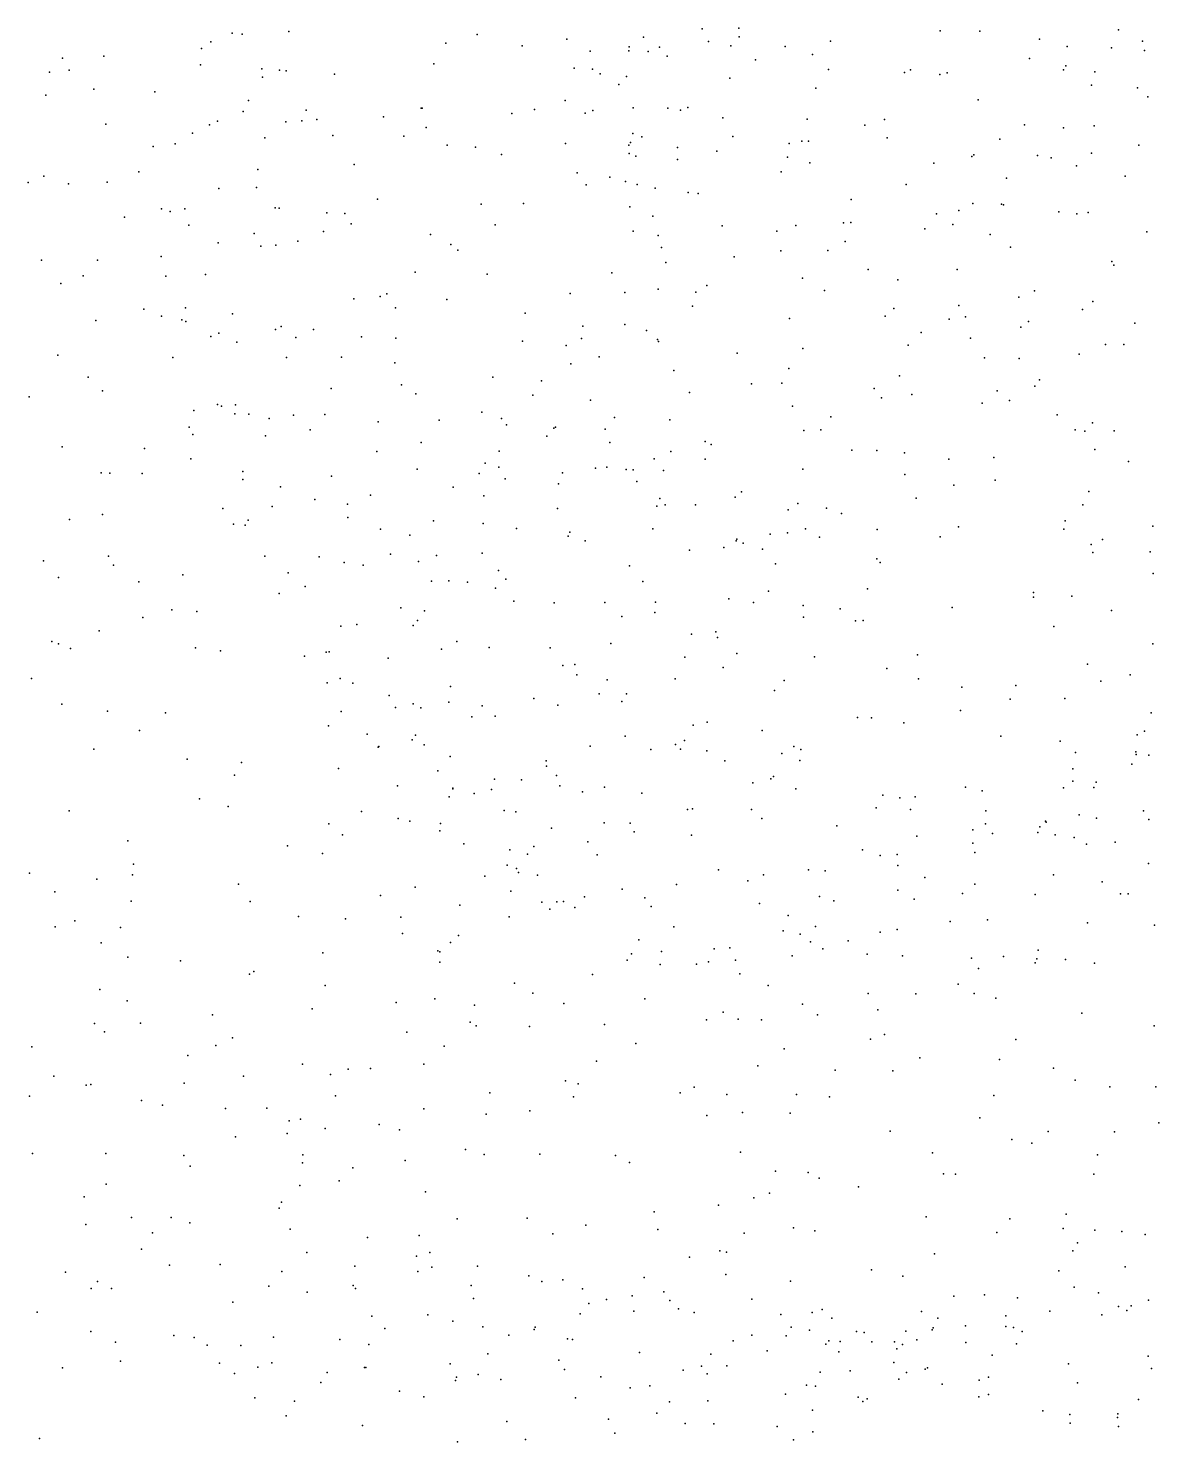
# Model space of a CAD drawing. Header units: metres. Extents: x -25 to 25, y -27.7 to 27.8.
# Drawn here: x -15.761 to -13.646, y -13.229 to -10.584 of the extents above; entities that cross this region are included whole.
import ezdxf

# ---------------------------------------------------------------- set-up
doc = ezdxf.new("R2010")
doc.units = ezdxf.units.M

msp = doc.modelspace()

# ---------------------------------------------------------------- linework, layer by layer
for p in [(-15.38, -10.5926, -7.8106), (-15.3614, -10.5944, 4.3139), (-15.2735, -10.5897, 5.6129), (-14.9216, -10.5952, -7.7897), (-14.7536, -10.6039, 2.8586), (-14.6099, -10.6, -0.1565), (-14.5002, -10.5846, -5.0904), (-14.4316, -10.5836, -7.2323), (-14.4306, -10.5996, -2.7646), (-14.0544, -10.5882, 1.4994), (-13.9805, -10.5892, -0.3448), (-13.8688, -10.6042, 1.6386), (-13.7211, -10.5865, 15.743), (-15.4372, -10.6212, 4.6134), (-15.42, -10.6089, -5.7021), (-14.98, -10.6115, 16.5779), (-14.837, -10.6163, 7.7511), (-14.71, -10.6267, -3.4924), (-14.6376, -10.6261, 7.5333), (-14.6371, -10.6185, -4.7873), (-14.6015, -10.6268, 2.7225), (-14.5802, -10.6188, -7.493), (-14.4882, -10.6083, 1.1944), (-14.4463, -10.6164, 7.2154), (-14.3446, -10.6176, -0.3243), (-14.2934, -10.6328, -7.1575), (-14.2597, -10.6075, 2.527), (-13.8167, -10.6177, -0.2631), (-13.734, -10.6201, -6.9077), (-13.676, -10.6075, 14.607), (-13.6722, -10.625, 15.5602), (-15.6975, -10.6398, -7.6881), (-15.62, -10.6359, -6.5261), (-15.4394, -10.6522, 4.4597), (-15.0024, -10.6502, 7.9189), (-14.7399, -10.6585, -3.8206), (-14.5659, -10.6357, -3.2162), (-14.4003, -10.6429, 2.5957), (-13.8876, -10.6404, -6.9976), (-13.8196, -10.6539, -1.8776), (-15.7218, -10.6657, 7.902), (-15.6852, -10.6619, -6.7286), (-15.3242, -10.6596, -5.5801), (-15.3228, -10.6754, 5.4904), (-15.2913, -10.662, 16.5155), (-15.279, -10.6635, 3.9663), (-15.1882, -10.6694, -7.8932), (-14.7056, -10.6599, -4.1793), (-14.6913, -10.6691, -4.3527), (-14.6417, -10.674, -7.629), (-14.4485, -10.6768, -7.3555), (-14.2639, -10.6609, -2.3878), (-14.1217, -10.6662, -0.2537), (-14.1105, -10.6614, -7.0787), (-14.0556, -10.6699, 2.3838), (-14.0418, -10.6672, 16.1025), (-13.8238, -10.6615, 2.1922), (-13.7651, -10.6649, 14.7397), (-15.7285, -10.7085, 16.2667), (-15.6389, -10.6977, -6.2942), (-15.5247, -10.7027, 16.4073), (-14.656, -10.6891, 0.1895), (-14.2877, -10.6957, 16.2602), (-13.7717, -10.6901, 14.9665), (-13.6851, -10.6951, -0.1556), (-13.6661, -10.712, 1.7306), (-15.3492, -10.719, 4.1653), (-15.2416, -10.7371, 3.7513), (-15.0258, -10.7329, 6.4679), (-15.0244, -10.7331, 16.4339), (-14.8141, -10.7356, 6.7093), (-14.7567, -10.7186, 0.5421), (-14.7051, -10.7375, 0.8064), (-14.6294, -10.7323, 16.3686), (-14.5647, -10.7331, 6.9779), (-14.5405, -10.737, 7.396), (-14.5267, -10.7319, -5.3409), (-13.9835, -10.7174, -0.1919), (-15.6161, -10.7632, -7.8302), (-15.4223, -10.7644, 5.151), (-15.4071, -10.7574, -7.9015), (-15.3592, -10.7393, 8.0205), (-15.2791, -10.7589, 5.9663), (-15.2493, -10.7569, 16.3933), (-15.2212, -10.7542, -5.5069), (-15.0969, -10.7494, 3.3143), (-14.8561, -10.7434, 16.4063), (-14.719, -10.7425, 2.7916), (-14.4617, -10.7509, -3.0539), (-14.3036, -10.7538, -2.598), (-14.1589, -10.7544, -2.3079), (-13.8968, -10.764, 1.5536), (-15.4542, -10.7798, -5.7208), (-15.3189, -10.7886, 5.7284), (-15.1916, -10.784, 6.1977), (-15.0588, -10.7858, 7.985), (-15.0165, -10.7695, 3.1537), (-14.6297, -10.7803, -3.5644), (-14.613, -10.7865, -4.8766), (-14.4426, -10.7862, -7.4697), (-14.1958, -10.7652, -0.1172), (-14.1539, -10.7888, 1.3209), (-13.943, -10.7911, -2.0861), (-13.8236, -10.7699, 15.6806), (-13.7667, -10.7661, 15.2313), (-15.5279, -10.8049, 16.2074), (-15.4866, -10.7999, 4.4791), (-14.9774, -10.8022, -5.4075), (-14.9241, -10.8061, 6.6028), (-14.7562, -10.799, -7.8103), (-14.6377, -10.8021, -4.169), (-14.6343, -10.7973, 0.3399), (-14.5462, -10.8068, 2.6518), (-14.4729, -10.8137, 16.1335), (-14.3373, -10.7994, 1.1677), (-14.3134, -10.7948, 16.0999), (-14.3013, -10.7951, 2.4882), (-13.7716, -10.8174, 1.6307), (-13.6831, -10.8021, 14.5454), (-15.1515, -10.8388, 3.4298), (-14.8759, -10.8197, 16.2659), (-14.6366, -10.8182, -3.9714), (-14.6246, -10.823, -3.7292), (-14.5462, -10.8289, -3.2541), (-14.3403, -10.8247, 0.0182), (-14.2986, -10.8353, -7.3332), (-14.0668, -10.8361, 2.3461), (-13.9954, -10.8238, 1.4325), (-13.9917, -10.8202, 15.8239), (-13.8727, -10.8219, 14.9817), (-13.8467, -10.826, 2.1983), (-13.7993, -10.841, -2.0062), (-15.7326, -10.8605, 7.9123), (-15.5548, -10.8524, 16.0121), (-15.332, -10.848, 16.1644), (-14.734, -10.8539, 16.1089), (-14.6731, -10.862, -5.3747), (-14.6434, -10.8706, -4.3751), (-14.3521, -10.8525, -2.8048), (-13.9303, -10.8639, -7.1525), (-13.7083, -10.8601, -7.0281), (-15.7615, -10.8723, -6.7074), (-15.6862, -10.8746, -6.5097), (-15.6139, -10.8717, -6.0639), (-15.4046, -10.8835, 5.3668), (-15.3341, -10.8815, 16.0037), (-14.717, -10.8763, 7.5524), (-14.6221, -10.8762, 0.5036), (-14.5882, -10.883, -3.4439), (-14.5266, -10.8911, 7.0585), (-14.5079, -10.8928, -5.1694), (-14.1183, -10.8762, -0.0049), (-15.5119, -10.9214, 15.857), (-15.4682, -10.9213, -7.9305), (-15.2992, -10.9199, 3.9033), (-15.2919, -10.9204, -5.5638), (-15.1077, -10.9037, 6.373), (-14.9139, -10.9125, 15.9572), (-14.8348, -10.9112, 2.913), (-14.6357, -10.9175, -4.696), (-14.2212, -10.9042, 1.1656), (-13.9934, -10.9117, -2.239), (-13.9402, -10.9129, 15.5542), (-13.936, -10.9142, 14.8092), (-15.5815, -10.9372, 8.0143), (-15.4958, -10.9266, 4.9595), (-15.2027, -10.9288, 15.9092), (-15.169, -10.9302, 8.1027), (-15.1572, -10.9495, -7.9778), (-14.5928, -10.9349, -3.8612), (-14.2359, -10.9475, -2.6211), (-14.2217, -10.9472, 0.1297), (-14.0614, -10.9307, 1.2755), (-14.0196, -10.9248, 15.6923), (-13.8326, -10.9271, 1.5285), (-13.7986, -10.931, 14.5419), (-13.7776, -10.9286, 0.0402), (-15.4612, -10.9522, 5.1642), (-15.3388, -10.9675, 4.0447), (-15.2091, -10.9641, 3.5919), (-15.0087, -10.9698, 6.5156), (-14.8873, -10.9517, 7.81), (-14.6293, -10.9634, -4.5145), (-14.5827, -10.9717, -4.0323), (-14.4628, -10.953, 7.3061), (-14.3604, -10.9632, 0.2499), (-14.3251, -10.9529, 2.4778), (-14.0837, -10.959, -2.3757), (-14.0311, -10.9509, -7.2717), (-13.9611, -10.9695, 2.2708), (-13.6677, -10.9647, -1.9765), (-15.4061, -10.9853, 4.1837), (-15.3262, -10.9912, 15.8377), (-15.2983, -10.9892, 5.9279), (-15.2569, -10.982, 6.0774), (-14.9708, -10.9884, 7.9717), (-14.9574, -10.9991, -5.4123), (-14.5763, -10.9939, 7.4344), (-14.3531, -11.0003, -7.5585), (-14.2647, -10.9994, 0.9709), (-14.2325, -10.9829, 15.747), (-13.923, -10.9931, 0.1251), (-15.7368, -11.0176, -6.6304), (-15.6319, -11.0177, 15.7169), (-15.5125, -11.0107, 4.5546), (-14.568, -11.0218, -3.0614), (-14.4404, -11.0116, 0.5755), (-13.7333, -11.0202, 2.1447), (-13.7294, -11.0269, -7.1734), (-15.6587, -11.0466, -6.3825), (-15.5041, -11.0474, -5.847), (-15.4295, -11.0444, 5.3002), (-15.0374, -11.0403, 8.1172), (-14.9026, -11.0438, -7.927), (-14.6692, -11.0414, -3.4476), (-14.3124, -11.0515, 0.749), (-14.1895, -11.0353, 0.269), (-14.1339, -11.0543, -7.4489), (-14.0227, -11.0353, 15.2095), (-15.7007, -11.0612, 7.9879), (-15.0902, -11.0805, 6.3828), (-14.7473, -11.0802, 7.6366), (-14.6452, -11.0782, 15.7385), (-14.5825, -11.0716, -4.8067), (-14.512, -11.0774, -5.0422), (-14.4916, -11.0649, -5.2436), (-14.2713, -11.0744, 15.6196), (-13.8784, -11.0749, -2.1994), (-15.4673, -11.1065, 5.156), (-15.1521, -11.0902, 3.4789), (-15.1026, -11.0856, -5.4697), (-15.0739, -11.1067, 15.7613), (-14.9779, -11.0911, 3.1209), (-14.5182, -11.1036, -2.9037), (-14.1417, -11.1079, 0.5779), (-14.0195, -11.1021, 14.6711), (-13.9073, -11.0869, -7.4032), (-13.7687, -11.0947, -7.3212), (-15.6353, -11.1306, -7.8894), (-15.5455, -11.1094, -5.9826), (-15.5119, -11.1223, 4.7258), (-15.4741, -11.1294, 4.3782), (-15.4666, -11.1321, -7.9404), (-15.3795, -11.118, 15.7185), (-14.8316, -11.1165, 6.7175), (-14.337, -11.1264, -7.6586), (-14.1577, -11.1222, 15.3882), (-14.038, -11.1279, 0.4559), (-14.0074, -11.1238, 1.0613), (-13.8896, -11.1325, -7.6053), (-13.7886, -11.1098, 14.4147), (-15.4198, -11.1605, -5.7389), (-15.4045, -11.1541, 8.2252), (-15.2987, -11.1474, 5.8079), (-15.2881, -11.1417, -7.9827), (-15.2279, -11.1473, 15.7302), (-15.1379, -11.1611, 6.24), (-14.7237, -11.1411, -3.2875), (-14.6446, -11.1382, 6.9073), (-14.6041, -11.1494, -7.8274), (-14.0902, -11.1526, -2.4495), (-13.9035, -11.1427, 1.2678), (-13.6906, -11.1357, -7.567), (-15.3711, -11.1713, 5.44), (-15.2607, -11.1623, 3.8387), (-15.0736, -11.1638, 8.2739), (-14.8364, -11.1694, -5.3974), (-14.7548, -11.1774, -3.5766), (-14.7263, -11.1641, 2.821), (-14.5838, -11.1659, -4.6035), (-14.5819, -11.1696, -4.0985), (-14.312, -11.1826, 2.4484), (-14.1149, -11.1763, 15.0901), (-13.9981, -11.1637, 2.2879), (-13.7454, -11.1751, 0.3413), (-13.7111, -11.1752, -7.7474), (-15.706, -11.1955, -6.5461), (-15.4912, -11.1994, 4.5371), (-15.2782, -11.1997, 8.3269), (-15.1752, -11.1993, 3.6125), (-15.0755, -11.2094, 3.3493), (-14.7462, -11.2116, 7.7459), (-14.6931, -11.1987, -3.8315), (-14.4347, -11.1916, 2.5432), (-13.9718, -11.2002, 0.923), (-13.9069, -11.2015, 0.5412), (-13.7943, -11.1934, 2.2098), (-15.6494, -11.2364, -6.3959), (-14.8921, -11.2364, 15.6971), (-14.5529, -11.224, -4.9469), (-14.3377, -11.22, 15.4956), (-14.1307, -11.2339, 14.8733), (-15.6226, -11.262, 8.1452), (-15.1944, -11.2576, -5.5425), (-15.0627, -11.2507, 8.4274), (-14.8008, -11.2433, 7.899), (-14.524, -11.2654, -5.2011), (-14.4077, -11.2491, 7.4535), (-14.3509, -11.2475, -7.7911), (-14.1781, -11.2578, -2.5312), (-13.9479, -11.2621, -7.9051), (-13.8778, -11.2532, 0.6974), (-13.8689, -11.2414, 1.1413), (-15.7601, -11.2731, -6.6711), (-15.4074, -11.2877, -7.9284), (-15.4, -11.291, 15.6527), (-15.3734, -11.2881, 4.2062), (-15.0358, -11.2677, -5.4551), (-14.8172, -11.2703, -3.2038), (-14.7089, -11.2795, -3.0145), (-14.3312, -11.291, 7.2114), (-14.1646, -11.2753, -7.8756), (-14.1077, -11.2689, 14.5728), (-13.9763, -11.2854, 14.3834), (-13.9248, -11.2799, -2.2954), (-15.4515, -11.2987, 5.0464), (-15.3751, -11.3048, 5.3306), (-15.3486, -11.3059, -5.6792), (-15.3108, -11.3139, 4.0541), (-15.2652, -11.3079, 8.4811), (-15.2065, -11.3066, 5.9598), (-15.1066, -11.3203, 6.1901), (-14.9924, -11.3171, 6.4308), (-14.9128, -11.3017, 8.4714), (-14.8758, -11.314, -3.5911), (-14.6645, -11.3118, -4.0405), (-14.5609, -11.3165, 6.9484), (-14.2594, -11.3107, 7.3508), (-13.8358, -11.3069, 0.9759), (-15.4602, -11.3299, -5.8184), (-15.4534, -11.3435, 4.8904), (-15.3175, -11.3464, 5.4848), (-15.2336, -11.3353, 3.8562), (-14.8661, -11.3256, 3.0567), (-14.7778, -11.3321, 8.0552), (-14.7748, -11.3303, -7.9162), (-14.682, -11.3339, 15.6269), (-14.3101, -11.3361, -7.9208), (-14.2781, -11.3351, 15.2628), (-13.8021, -11.3352, -2.1599), (-13.784, -11.3374, -8.0019), (-13.7694, -11.3222, 1.2722), (-13.7288, -11.3367, 0.5999), (-15.6983, -11.3666, -6.5366), (-15.5438, -11.3701, -7.8776), (-15.0262, -11.3587, 15.661), (-14.7907, -11.3471, 8.2704), (-14.6727, -11.3588, 7.8521), (-14.4944, -11.3569, -7.9013), (-14.4832, -11.3628, 15.5044), (-14.2201, -11.3728, 15.0168), (-13.765, -11.3721, 14.1972), (-15.4573, -11.3895, 8.4296), (-15.1093, -11.3754, 3.6005), (-14.9065, -11.3977, 8.6133), (-14.8799, -11.3751, 6.5383), (-14.5898, -11.3895, -4.8468), (-14.5591, -11.3757, -2.8027), (-14.4943, -11.3897, 7.6763), (-14.173, -11.3737, -7.9944), (-14.1212, -11.3778, 14.3858), (-14.0384, -11.3901, -2.4003), (-13.9545, -11.3868, 2.32), (-13.7023, -11.3945, -2.0471), (-15.625, -11.4153, 8.2718), (-15.6089, -11.4164, 15.5738), (-15.5481, -11.417, -5.9944), (-15.3601, -11.413, 5.217), (-15.1941, -11.4216, 8.6248), (-15.0337, -11.4089, 3.4501), (-14.9173, -11.4169, 3.236), (-14.8806, -11.4051, 15.6367), (-14.7615, -11.4152, 8.4567), (-14.6998, -11.4066, 6.7496), (-14.6785, -11.4051, 2.8247), (-14.6421, -11.4095, -5.2606), (-14.6296, -11.4101, -4.2164), (-14.5726, -11.4112, -4.4006), (-14.3116, -11.4086, 7.1019), (-14.1208, -11.4189, 2.3823), (-15.3599, -11.4282, 4.295), (-15.2893, -11.4419, -5.5443), (-14.9661, -11.4425, -3.3812), (-14.8689, -11.4269, -3.1314), (-14.7693, -11.4361, -4.0114), (-14.6223, -11.4319, -7.9619), (-14.4265, -11.4509, 2.5539), (-14.0293, -11.4384, 7.4802), (-13.9517, -11.429, 14.233), (-13.7763, -11.4506, 2.3032), (-15.3051, -11.4783, 4.1584), (-15.2251, -11.4653, 15.613), (-15.164, -11.4739, -7.9855), (-15.1212, -11.4574, -5.417), (-14.9091, -11.4587, -3.7779), (-14.5848, -11.4777, 8.2216), (-14.5791, -11.4635, 8.0549), (-14.5695, -11.4755, 2.7052), (-14.5128, -11.4752, 6.8951), (-14.4387, -11.4611, -8.016), (-14.3209, -11.4728, 15.1584), (-14.0998, -11.4631, 7.6305), (-13.7875, -11.4753, 7.5735), (-15.6845, -11.503, -6.4583), (-15.6224, -11.4936, -7.7816), (-15.3975, -11.4825, 4.7414), (-15.3497, -11.504, 5.0575), (-15.1634, -11.4988, 5.7512), (-15.0031, -11.5056, -3.6362), (-14.7709, -11.4825, 6.6025), (-14.3391, -11.4848, 7.7399), (-14.2672, -11.4816, -2.567), (-14.2391, -11.4916, -8.1016), (-13.8209, -11.5054, 7.7895), (-15.3774, -11.5116, 4.5425), (-15.3555, -11.5135, -7.911), (-15.1021, -11.5207, 5.9059), (-15.0471, -11.5319, 15.5989), (-14.9098, -11.5102, -8.026), (-14.8479, -11.5199, -5.2692), (-14.7478, -11.5267, 3.0029), (-14.5922, -11.5206, -4.5314), (-14.3731, -11.5304, 7.9321), (-14.3403, -11.5276, 14.6459), (-14.307, -11.52, 2.4694), (-14.1728, -11.5218, 7.8), (-14.0204, -11.5167, 7.7748), (-13.8232, -11.5209, -8.179), (-13.6567, -11.5152, 0.8542), (-14.7508, -11.5342, 8.6436), (-14.7189, -11.5426, -8.059), (-14.4593, -11.5551, -2.6631), (-14.4368, -11.5425, 8.3284), (-14.4352, -11.5397, 8.1655), (-14.4234, -11.5469, 15.2861), (-14.3875, -11.5584, 14.4719), (-14.2805, -11.5361, 14.2631), (-14.0548, -11.5351, -8.1892), (-13.7718, -11.5499, -2.0658), (-13.7508, -11.5404, 14.1255), (-15.733, -11.5801, -7.6479), (-15.6115, -11.5716, -6.0652), (-15.3185, -11.5712, 4.342), (-15.217, -11.573, 5.4912), (-15.1702, -11.5832, 8.7181), (-15.0835, -11.5674, 3.7228), (-15.0313, -11.5817, -3.3659), (-14.9973, -11.5703, -5.2918), (-14.912, -11.5658, -3.9024), (-14.524, -11.5605, 8.4707), (-14.1732, -11.5762, -2.4544), (-14.1669, -11.583, 8.0016), (-13.7689, -11.5643, 7.3705), (-13.6619, -11.5635, -8.1582), (-15.7048, -11.6111, 8.3657), (-15.6022, -11.5885, -5.8767), (-15.4722, -11.6066, 8.647), (-15.2749, -11.6025, 5.1843), (-15.1347, -11.5881, 3.8675), (-14.8814, -11.5981, 15.5395), (-14.6361, -11.5894, 2.8553), (-14.3632, -11.5859, 14.8828), (-13.6562, -11.6036, 8.3442), (-15.5545, -11.6196, -5.6436), (-15.2433, -11.6282, -5.3488), (-15.0065, -11.618, -8.1431), (-14.9743, -11.6178, 3.5971), (-14.9391, -11.6203, 6.1649), (-14.887, -11.6315, 3.4642), (-14.8677, -11.6142, -3.0059), (-14.6115, -11.6187, 15.3951), (-14.376, -11.6372, -8.2064), (-14.191, -11.6325, 8.3314), (-15.2918, -11.6413, -8.035), (-14.8527, -11.6559, -5.1819), (-14.7769, -11.659, 6.3949), (-14.6825, -11.6581, 6.5339), (-14.5872, -11.6577, 6.6554), (-14.4504, -11.6515, 14.6048), (-14.4039, -11.6579, 14.2556), (-14.311, -11.664, 8.4422), (-13.8801, -11.6394, 14.095), (-13.88, -11.6484, 8.379), (-13.8082, -11.6465, 2.4164), (-15.5468, -11.686, 15.4794), (-15.4926, -11.6718, -5.4872), (-15.4459, -11.6751, -7.8913), (-15.0644, -11.6681, 5.7862), (-15.0199, -11.6738, 8.7418), (-14.6507, -11.6846, -4.6835), (-14.5888, -11.6767, -8.2306), (-14.3108, -11.6857, -2.5161), (-14.2419, -11.6699, 14.1039), (-14.0321, -11.6678, 2.4318), (-13.7339, -11.6729, -1.9473), (-15.629, -11.7114, 8.6169), (-15.1765, -11.7023, 5.3083), (-15.1465, -11.6991, 3.9805), (-15.0411, -11.701, 15.4727), (-15.0327, -11.6917, -3.2481), (-14.4747, -11.7128, 14.9117), (-14.2134, -11.6924, 6.9503), (-14.1991, -11.6921, 2.4897), (-13.8422, -11.7029, 7.1802), (-15.7172, -11.7312, -6.1234), (-15.7049, -11.7353, -5.7491), (-15.4485, -11.7431, 8.7374), (-14.9594, -11.731, 5.9487), (-14.8991, -11.7421, 15.4209), (-14.7849, -11.7427, -2.8964), (-14.6713, -11.735, 3.1666), (-14.5203, -11.7177, 15.1278), (-14.4716, -11.7234, -2.634), (-13.6564, -11.7357, 14.082), (-15.6823, -11.7445, -7.656), (-15.4018, -11.7486, -8.0243), (-15.2447, -11.7583, 4.313), (-15.2041, -11.7508, 4.1571), (-15.1986, -11.7502, 5.0527), (-15.088, -11.7621, 5.4983), (-14.9883, -11.7457, -5.17), (-14.5325, -11.7604, 8.627), (-14.435, -11.7537, 2.6974), (-14.2902, -11.7601, 6.8272), (-14.0974, -11.7558, 14.036), (-14.7609, -11.7762, 3.4821), (-14.7388, -11.7744, 15.3129), (-14.7346, -11.7933, -4.9589), (-14.4606, -11.78, -8.3064), (-14.1544, -11.7817, -2.3157), (-13.7787, -11.7735, -8.2808), (-13.6992, -11.7936, 7.1928), (-15.7552, -11.8002, -5.9085), (-15.2019, -11.8082, 4.6557), (-15.1777, -11.8006, 4.8804), (-15.1543, -11.8091, -8.3412), (-14.971, -11.8151, 5.8186), (-14.6782, -11.8031, -4.5263), (-14.5508, -11.8009, 2.9508), (-14.3646, -11.823, 6.6861), (-14.3468, -11.8043, 14.0698), (-14.095, -11.8012, 2.5235), (-14.0139, -11.8163, -8.3166), (-13.9128, -11.8136, 7.0323), (-13.7542, -11.8054, 2.5319), (-15.6986, -11.8487, -5.5448), (-15.086, -11.8321, -3.4722), (-15.0408, -11.848, 3.935), (-14.9743, -11.8446, 15.3143), (-14.815, -11.8381, -8.4511), (-14.693, -11.8288, -4.8136), (-14.6507, -11.8435, 15.0713), (-14.6417, -11.8291, 3.3574), (-13.9235, -11.839, 8.4408), (-13.8215, -11.8381, 14.0027), (-15.6133, -11.8612, 8.7813), (-15.5048, -11.8649, -5.3161), (-15.1758, -11.8623, 4.4836), (-15.0742, -11.8546, 5.1313), (-15.0269, -11.8555, -3.8718), (-14.9315, -11.8723, -3.0597), (-14.9118, -11.8516, 3.7646), (-14.8878, -11.871, 8.7621), (-14.7703, -11.8503, 3.6199), (-14.2097, -11.8733, 2.6395), (-14.183, -11.8738, 13.9779), (-14.0169, -11.8604, -2.1124), (-13.6599, -11.8645, 4.9316), (-15.5532, -11.8974, 15.4242), (-15.1995, -11.8888, 8.8156), (-14.517, -11.8876, 3.1999), (-14.4909, -11.8823, 14.2886), (-14.3879, -11.8974, -2.4937), (-14.1228, -11.8833, 6.8156), (-13.6724, -11.8992, 3.8406), (-15.1272, -11.9047, 15.2985), (-15.1051, -11.9279, 4.1949), (-15.043, -11.9153, -3.2421), (-15.0367, -11.9066, -5.1058), (-15.0206, -11.9242, 4.9429), (-14.7095, -11.9269, 6.1539), (-14.6441, -11.9085, 8.6863), (-14.5501, -11.9237, 3.4879), (-14.5335, -11.9161, 14.4785), (-14.3286, -11.9279, -8.4052), (-13.9414, -11.9081, 2.6101), (-13.83, -11.9176, -8.3136), (-13.6857, -11.9057, 4.088), (-15.6389, -11.9328, -5.3815), (-15.4642, -11.9516, -8.2263), (-15.1068, -11.9291, 4.633), (-14.972, -11.9462, 5.3841), (-14.7923, -11.9544, 6.0192), (-14.596, -11.9333, 14.6501), (-14.5407, -11.9326, 6.3267), (-14.4912, -11.9356, -2.6095), (-14.458, -11.9542, 8.6067), (-14.3508, -11.941, 6.497), (-14.3174, -11.9541, 2.8125), (-14.3156, -11.9334, 8.5212), (-13.8016, -11.9387, 2.6797), (-13.6883, -11.9379, 8.4891), (-13.6876, -11.9429, 4.649), (-13.6642, -11.9437, 4.4291), (-15.3756, -11.9811, 8.8673), (-15.3622, -11.9578, -5.1852), (-15.1808, -11.9691, -8.5065), (-14.9947, -11.9729, -8.6115), (-14.7913, -11.9645, 14.9806), (-14.7726, -11.9817, -4.9316), (-13.8061, -11.9693, 3.7832), (-13.6962, -11.9606, 4.2506), (-15.0703, -12.0012, -3.396), (-14.967, -12.0054, 4.816), (-14.9666, -12.0066, -4.0238), (-14.8946, -12.0082, 5.1505), (-14.8886, -11.9889, 3.8837), (-14.8385, -11.9901, -8.7131), (-14.7666, -12.0011, -4.4866), (-14.6832, -12.004, -8.7603), (-14.4056, -11.9957, 14.1356), (-14.3715, -11.988, 3.1178), (-14.3667, -11.9836, 3.388), (-14.325, -12.0069, -2.3479), (-14.0073, -12.0037, 6.7309), (-13.8236, -12.0052, 3.6281), (-13.8061, -11.9924, 3.9989), (-13.7668, -12.0044, 6.9309), (-13.7625, -11.9945, 4.9768), (-15.4408, -12.0253, 15.3401), (-14.9737, -12.0215, -3.1495), (-14.9267, -12.0158, 15.0764), (-14.724, -12.0124, -2.847), (-14.613, -12.0148, -2.719), (-14.1617, -12.0184, -2.1455), (-14.1301, -12.0235, -8.3722), (-14.1017, -12.0219, 8.455), (-13.9758, -12.0108, -8.3365), (-15.6849, -12.0481, -8.073), (-15.3872, -12.0401, -8.4365), (-15.1377, -12.0493, 8.8495), (-14.8709, -12.0473, 5.6613), (-14.8488, -12.0497, 4.9307), (-14.5275, -12.0455, 6.2063), (-14.5182, -12.0445, -8.7851), (-14.4079, -12.0453, 3.6447), (-14.1745, -12.0422, 3.4892), (-14.11, -12.0457, 3.639), (-13.9693, -12.0479, 3.5115), (-13.7947, -12.0553, 4.5938), (-13.674, -12.048, 2.9826), (-15.1991, -12.0723, 15.2069), (-15.0693, -12.0621, -3.5995), (-15.0476, -12.0673, -3.7727), (-14.991, -12.0852, -5.0247), (-14.9898, -12.0716, 4.4783), (-14.7819, -12.0807, -4.8002), (-14.6833, -12.0704, 14.7144), (-14.635, -12.0708, 3.7941), (-14.6274, -12.0875, 6.0718), (-14.3884, -12.0623, -8.669), (-14.2481, -12.0758, 8.4893), (-13.9938, -12.0833, 6.5874), (-13.9696, -12.0726, 3.9303), (-13.8683, -12.0779, 4.1159), (-13.8576, -12.0672, 4.8339), (-13.8566, -12.0693, 2.8889), (-13.7622, -12.0618, 3.3787), (-13.664, -12.0643, 3.2465), (-15.5752, -12.104, 9.0209), (-15.2764, -12.1137, 8.9065), (-15.1732, -12.0931, -8.683), (-14.9463, -12.1097, 4.2083), (-14.7142, -12.106, -8.9286), (-14.52, -12.0933, 14.4338), (-14.0982, -12.0955, 3), (-13.9936, -12.1088, 3.1721), (-13.9567, -12.0907, 8.4485), (-13.8717, -12.0886, 13.8653), (-13.8392, -12.0932, -1.8554), (-13.8036, -12.0977, 3.1319), (-13.7809, -12.1106, 6.7637), (-13.7273, -12.1066, 5.2307), (-15.2109, -12.128, -5.0917), (-14.8603, -12.1211, 4.6797), (-14.8273, -12.1292, 14.8694), (-14.8152, -12.1146, 5.3432), (-14.6965, -12.1303, 4.978), (-14.2001, -12.121, 13.8848), (-14.167, -12.1319, -8.4987), (-14.1352, -12.1295, 6.3307), (-13.9898, -12.1261, 4.9088), (-15.7592, -12.1648, 9.2442), (-15.5647, -12.1479, 15.3014), (-14.8649, -12.1499, -4.422), (-14.8474, -12.1559, -4.9344), (-14.8438, -12.1637, 4.0886), (-14.4694, -12.1583, -2.5222), (-14.3011, -12.1582, 6.1992), (-14.2699, -12.1604, -2.1744), (-14.1342, -12.15, -2.0431), (-13.665, -12.1467, -8.2292), (-15.6331, -12.1756, 9.1535), (-15.5664, -12.1676, -8.463), (-15.368, -12.1853, -5.15), (-15.0374, -12.1908, -3.4496), (-14.907, -12.1704, -4.2238), (-14.8085, -12.1687, 5.5249), (-14.548, -12.1858, 8.6714), (-14.4147, -12.1791, -2.373), (-14.3851, -12.1679, 3.8767), (-14.0836, -12.1727, 4.0454), (-13.9899, -12.1851, -8.3639), (-13.8425, -12.1676, 6.4921), (-13.7513, -12.181, 8.4876), (-15.712, -12.1998, 15.2784), (-15.5688, -12.2173, -5.2406), (-15.346, -12.2174, 15.1768), (-15.102, -12.2065, 8.8951), (-14.858, -12.1982, 4.3174), (-14.8001, -12.2187, 4.4629), (-14.7722, -12.2184, 8.8168), (-14.7596, -12.2175, 14.7355), (-14.7206, -12.2091, 4.6373), (-14.6496, -12.1948, 3.9688), (-14.6075, -12.2105, 5.1654), (-14.2804, -12.2085, -8.8321), (-14.2535, -12.2163, 4.8704), (-14.1338, -12.1967, 4.7193), (-14.1031, -12.2135, 6.1598), (-14.0127, -12.2028, 4.5377), (-13.877, -12.2048, 6.2393), (-13.7169, -12.2031, -1.762), (-13.7031, -12.2034, 5.4446), (-15.2554, -12.2456, -8.8413), (-14.9539, -12.2246, -3.2347), (-14.7855, -12.2322, -9.0666), (-14.7384, -12.2288, 5.6984), (-14.5956, -12.2271, 5.9419), (-14.393, -12.2213, 14.2018), (-14.3394, -12.2437, 4.7288), (-15.7113, -12.2653, -5.365), (-15.6746, -12.2538, 12.1524), (-15.589, -12.2663, 15.202), (-15.1676, -12.2504, 15.045), (-15.0639, -12.247, -8.9899), (-14.8614, -12.2464, -3.0882), (-14.553, -12.2653, -9.088), (-14.3488, -12.2726, 6.0514), (-14.2882, -12.2646, 13.8825), (-14.1353, -12.2698, 4.2663), (-14.0357, -12.2549, 13.7432), (-13.9662, -12.2518, 5.1856), (-13.7789, -12.2579, 6.0657), (-13.6537, -12.2619, 6.2978), (-15.6251, -12.2952, -8.6853), (-15.0609, -12.2775, -5.0017), (-14.9712, -12.2941, 14.8722), (-14.9564, -12.2813, -4.3442), (-14.619, -12.2897, 4.1697), (-14.3169, -12.2789, 5.0798), (-14.2973, -12.2929, 4.1173), (-14.2269, -12.2911, 4.5246), (-14.1669, -12.2748, -8.735), (-15.5754, -12.3218, 9.2821), (-15.2101, -12.3135, 9.014), (-14.9952, -12.3099, -3.6312), (-14.9912, -12.3121, -4.5223), (-14.6323, -12.3157, 8.7771), (-14.5763, -12.311, 14.4962), (-14.4775, -12.3061, 4.0941), (-14.4484, -12.3044, 4.5614), (-14.3316, -12.3191, -2.1917), (-14.2745, -12.3064, -8.9782), (-14.1914, -12.3165, 8.5111), (-14.1254, -12.3194, 5.1876), (-13.9958, -12.3236, -8.511), (-13.9362, -12.3207, 5.9012), (-13.874, -12.3248, 8.4851), (-13.8715, -12.3089, -1.7961), (-15.4765, -12.3285, -8.8117), (-15.3391, -12.3485, 9.109), (-14.9912, -12.331, -4.8006), (-14.6405, -12.3274, 5.5338), (-14.579, -12.3357, 5.7718), (-14.511, -12.3352, -2.609), (-14.4883, -12.3303, 4.4051), (-14.438, -12.3273, 5.221), (-13.9831, -12.3429, 5.3276), (-13.8771, -12.3327, -8.3523), (-13.8201, -12.3263, 5.6771), (-13.766, -12.3328, 13.6634), (-15.3477, -12.3538, -8.9103), (-15.2056, -12.375, -9.0457), (-14.8512, -12.3704, 14.7405), (-14.7053, -12.3543, -9.1982), (-14.4298, -12.3532, 8.6488), (-14.3767, -12.3749, 5.8847), (-14.0209, -12.3725, 8.4873), (-15.6276, -12.3821, 15.0949), (-15.5762, -12.4038, -5.2478), (-15.0004, -12.3997, -9.1823), (-14.8171, -12.389, -3.1273), (-14.6075, -12.3995, -2.8122), (-14.1897, -12.3897, 5.8864), (-14.1004, -12.3904, -8.8334), (-13.991, -12.3901, 5.7629), (-13.9507, -12.3985, 5.6089), (-15.4169, -12.4298, 14.9948), (-15.23, -12.4184, 14.9414), (-15.0726, -12.4068, -4.6167), (-14.9263, -12.4117, -3.4723), (-14.759, -12.4086, 8.8941), (-14.4606, -12.4249, -2.4778), (-14.3122, -12.4096, -9.1067), (-14.2845, -12.43, 13.7861), (-14.1714, -12.4206, 5.3565), (-13.7898, -12.4268, -1.7286), (-15.6375, -12.4457, 9.5613), (-15.5516, -12.4454, 11.7676), (-14.9345, -12.4433, -3.8021), (-14.9234, -12.4503, -3.624), (-14.8235, -12.4514, -9.2741), (-14.6831, -12.448, -2.9807), (-14.4921, -12.4393, 5.5775), (-14.4325, -12.4378, 14.2376), (-14.3893, -12.439, 5.7332), (-13.6544, -12.4502, 13.4823), (-15.6191, -12.4614, 12.3108), (-15.3793, -12.4727, 9.2852), (-15.0532, -12.4619, -4.2451), (-14.6243, -12.4831, -9.2856), (-14.1854, -12.475, 5.55), (-14.1591, -12.4664, -1.9638), (-13.9128, -12.4758, 8.5555), (-15.755, -12.4896, -8.9253), (-15.4627, -12.5057, 9.447), (-15.4107, -12.4871, 12.0219), (-14.9833, -12.4883, -3.943), (-14.3468, -12.4935, 14.0046), (-14.0929, -12.5103, 8.5834), (-15.2482, -12.5218, -5.0553), (-15.1628, -12.5315, 14.8015), (-15.1208, -12.53, -9.2996), (-15.0213, -12.5221, 9.0935), (-14.698, -12.5163, 14.5478), (-14.396, -12.5251, 8.7483), (-14.2513, -12.5336, 8.6527), (-14.1435, -12.5348, -9.0455), (-13.9439, -12.5136, -8.691), (-13.8426, -12.5293, -8.4645), (-15.7135, -12.5446, 14.8329), (-15.6533, -12.5611, -5.2957), (-15.6444, -12.5601, 9.7007), (-15.4699, -12.5574, 12.1795), (-15.3586, -12.5446, 11.8594), (-15.1955, -12.5416, 9.2125), (-14.7558, -12.553, 9.0101), (-14.7323, -12.559, -3.1691), (-13.8023, -12.5519, 13.3767), (-15.7589, -12.582, 11.1929), (-15.1863, -12.5812, -4.8059), (-14.8974, -12.5758, 14.6525), (-14.7409, -12.583, -9.378), (-14.5411, -12.576, 8.8995), (-14.5153, -12.5653, 14.3027), (-14.4539, -12.5786, -2.5256), (-14.3237, -12.5788, -2.167), (-14.2618, -12.5833, 13.5375), (-13.9543, -12.5805, -8.8299), (-13.7372, -12.5645, -8.3408), (-13.651, -12.5642, 8.6664), (-15.5497, -12.5903, 11.3824), (-15.51, -12.5985, -9.2138), (-15.3925, -12.6053, -9.3237), (-15.315, -12.6043, 11.7138), (-15.0213, -12.6056, -9.3963), (-14.9044, -12.6157, -3.8748), (-14.8226, -12.6094, -3.4399), (-14.4245, -12.6127, 14.1045), (-14.3355, -12.6138, -9.2582), (-15.273, -12.6283, 9.4252), (-15.2517, -12.6249, -9.4336), (-15.2059, -12.6427, -4.3998), (-15.1047, -12.6352, -4.1823), (-14.4915, -12.6183, -2.7922), (-13.9806, -12.6224, 8.6568), (-13.6456, -12.632, -1.5192), (-15.3737, -12.6581, -9.5871), (-15.2771, -12.6519, 12.0794), (-15.0669, -12.645, 14.6754), (-14.1484, -12.6473, -1.9213), (-13.9205, -12.6628, 13.3048), (-13.8524, -12.648, -8.6925), (-13.7282, -12.6487, 13.2154), (-15.7535, -12.6892, -5.3022), (-15.6165, -12.6894, 14.6103), (-15.4705, -12.6928, 9.7345), (-15.2473, -12.692, -4.6779), (-14.9433, -12.682, 9.2046), (-14.9084, -12.6911, -9.4781), (-14.8037, -12.6903, -3.6118), (-14.6621, -12.6931, 9.1103), (-14.4285, -12.6866, 8.9433), (-14.0689, -12.6877, -9.081), (-13.883, -12.67, -1.6354), (-13.7605, -12.6915, 8.7473), (-15.4585, -12.7128, -9.7403), (-15.2483, -12.707, 14.6564), (-15.1542, -12.716, 11.9048), (-15.0563, -12.7023, 9.3151), (-14.6363, -12.7063, 14.3393), (-14.3631, -12.7224, 13.6506), (-15.6157, -12.7467, -5.1839), (-15.1796, -12.7404, 9.4928), (-14.3019, -12.7247, 13.4776), (-14.2811, -12.7355, -2.1538), (-14.0486, -12.7272, -1.7676), (-14.0259, -12.7281, 8.7726), (-13.7668, -12.7278, -1.4898), (-15.6568, -12.7701, -9.8161), (-15.2533, -12.7494, 11.5428), (-15.0178, -12.7608, 14.5583), (-14.4035, -12.7722, -2.5345), (-14.3741, -12.7633, -2.3634), (-14.2077, -12.7518, 8.8864), (-15.2918, -12.7917, 9.7363), (-15.2875, -12.78, -4.9006), (-14.5899, -12.7987, 14.2051), (-14.4698, -12.7859, -9.4007), (-15.654, -12.8218, 9.9412), (-15.5682, -12.8091, 14.5242), (-15.4942, -12.8093, 9.8536), (-15.4593, -12.8189, 11.1769), (-14.9586, -12.8114, -9.6374), (-14.8275, -12.8102, 14.423), (-14.7177, -12.8232, -3.6055), (-14.0806, -12.8078, 13.2693), (-13.9243, -12.8117, 13.1639), (-13.8188, -12.8027, 8.8513), (-15.5291, -12.8376, 12.3017), (-15.271, -12.8309, 14.5439), (-15.1265, -12.8464, 11.5712), (-15.0299, -12.8427, 12.035), (-14.7797, -12.8395, 9.3651), (-14.5831, -12.8313, 9.2754), (-14.4213, -12.8383, 9.2037), (-14.3292, -12.8286, -9.353), (-14.2891, -12.8342, 9.1057), (-13.9487, -12.8373, -1.5444), (-13.8242, -12.8295, -8.9802), (-13.7649, -12.8329, 11.4844), (-13.7147, -12.8349, 11.7201), (-13.6712, -12.8411, -8.8666), (-15.5493, -12.8683, 11.05), (-15.2404, -12.8743, -4.2844), (-15.0346, -12.8811, -4.0171), (-15.0099, -12.8747, 9.7184), (-14.4672, -12.8714, 13.7541), (-14.4545, -12.8741, -3.0244), (-14.0656, -12.8771, 9.0076), (-13.8065, -12.8712, 12.9979), (-13.7975, -12.8563, -1.3588), (-15.4974, -12.898, -10.0442), (-15.4026, -12.897, 9.952), (-15.1502, -12.9003, -9.9212), (-15.0064, -12.9018, -9.7904), (-14.9206, -12.9, 11.8889), (-14.524, -12.8833, 13.9282), (-14.1833, -12.9069, -1.8749), (-13.7084, -12.9011, 12.8586), (-15.6921, -12.9115, 12.424), (-15.6319, -12.9289, 14.4041), (-15.2868, -12.9102, -10.0089), (-15.0323, -12.9099, 9.8839), (-14.8244, -12.918, 14.3037), (-14.8002, -12.929, 9.9472), (-14.7607, -12.9256, 10.2588), (-14.6086, -12.9215, 10.1446), (-14.4559, -12.9158, 13.6042), (-14.3346, -12.928, -2.4575), (-14.1248, -12.9185, -9.2774), (-13.8324, -12.9085, 8.9958), (-15.6436, -12.9416, -10.0958), (-15.6058, -12.9418, 10.8842), (-15.3114, -12.9373, -4.5754), (-15.2393, -12.9485, 12.2334), (-15.1531, -12.9363, 11.39), (-15.1492, -12.9416, 9.9995), (-14.9324, -12.9361, 11.7056), (-14.9284, -12.9603, 10.1572), (-14.724, -12.9425, 9.6116), (-14.6312, -12.9554, -3.4669), (-14.572, -12.9478, 9.5257), (-14.0293, -12.9561, 13.0988), (-13.972, -12.9535, 9.1389), (-13.9097, -12.9595, -9.2068), (-13.8041, -12.9392, 11.1301), (-13.7582, -12.9501, 12.0608), (-15.7448, -12.986, 10.4048), (-15.3789, -12.9674, 11.0056), (-14.7125, -12.97, 10.5075), (-14.6795, -12.9625, -9.5669), (-14.6278, -12.9844, 13.9882), (-14.5605, -12.9644, 9.9312), (-14.5445, -12.9798, 9.7192), (-14.4073, -12.9616, 10.4812), (-14.294, -12.9867, 10.3293), (-14.2754, -12.9809, -2.2994), (-14.0894, -12.9848, 9.2829), (-13.8494, -12.9841, -1.2477), (-13.7207, -12.9758, 11.0019), (-13.7055, -12.983, -1.1882), (-13.697, -12.9746, -9.157), (-13.6649, -12.9638, 12.2352), (-15.1182, -12.9939, -4.0985), (-15.0138, -12.9909, 11.4815), (-14.9669, -13.0027, 14.309), (-14.7282, -12.9893, 11.9608), (-14.5154, -12.987, 10.6223), (-14.3529, -12.9904, 10.0928), (-14.2576, -12.9974, 9.4964), (-14.059, -12.9976, 11.7753), (-14.0074, -13.0118, 11.1447), (-13.9321, -12.9928, 12.9537), (-13.9321, -13.0131, 12.1772), (-13.7519, -12.9913, 12.6809), (-15.6442, -13.0226, -5.0382), (-15.4888, -13.0296, -4.9459), (-15.4511, -13.0338, -10.1847), (-15.3026, -13.0329, 10.8757), (-15.1784, -13.037, 10.2674), (-15.094, -13.0169, 12.2168), (-14.9109, -13.0136, 10.4567), (-14.8621, -13.0294, 11.5765), (-14.8146, -13.0184, 12.1111), (-14.8127, -13.014, -9.7059), (-14.7525, -13.0361, 14.0833), (-14.7427, -13.0371, 11.6745), (-14.4424, -13.0395, 11.9078), (-14.407, -13.029, -3.0181), (-14.3427, -13.0307, -2.7826), (-14.3338, -13.014, 10.6352), (-14.2994, -13.0198, 13.2073), (-14.2633, -13.0396, 9.9087), (-14.2111, -13.0222, 11.8776), (-14.1969, -13.0244, -1.7747), (-14.1187, -13.022, 11.5956), (-14.0985, -13.0379, 9.4926), (-14.0698, -13.0193, 11.3835), (-14.0679, -13.0154, 12.0439), (-13.9177, -13.0147, 10.9848), (-13.9011, -13.0222, 9.2994), (-15.5981, -13.042, 10.4792), (-15.4264, -13.0478, 12.3397), (-15.3638, -13.0483, -4.7587), (-15.124, -13.0469, 11.0248), (-14.9014, -13.0642, 10.699), (-14.6176, -13.0615, 13.8524), (-14.4839, -13.0648, -9.4889), (-14.3788, -13.0584, 10.811), (-14.2686, -13.0458, 12.0288), (-14.2445, -13.0601, -2.0663), (-14.2418, -13.0409, 9.7495), (-14.1825, -13.0418, 13.0864), (-14.1399, -13.0415, 10.465), (-14.1355, -13.0549, 10.6422), (-14.1253, -13.0466, 10.9583), (-14.0066, -13.0428, -1.346), (-13.912, -13.0453, 12.3592), (-15.6973, -13.0902, 14.3151), (-15.589, -13.0781, 12.4323), (-15.4037, -13.0818, 10.386), (-15.3318, -13.0889, -4.4989), (-15.3054, -13.081, 10.7149), (-15.1319, -13.0896, 10.7384), (-15.1296, -13.0894, -10.0903), (-14.9719, -13.0831, 11.294), (-14.7686, -13.076, 10.782), (-14.5016, -13.087, 12.1229), (-14.4537, -13.0865, 11.6862), (-14.1415, -13.0804, 10.0592), (-14.0786, -13.0901, 10.2561), (-13.9576, -13.0668, 10.805), (-13.8146, -13.0827, -9.335), (-13.6654, -13.0686, 10.862), (-13.6592, -13.0913, 9.399), (-15.3753, -13.1008, 10.545), (-15.2141, -13.1179, 12.3435), (-15.2023, -13.0989, 10.5672), (-14.962, -13.1143, 11.0702), (-14.96, -13.1075, -9.9405), (-14.9195, -13.1025, 10.8705), (-14.8768, -13.1121, 12.2589), (-14.758, -13.0935, -3.6869), (-14.6896, -13.1071, -3.5353), (-14.5358, -13.0949, 13.5987), (-14.4911, -13.1017, -3.15), (-14.279, -13.0986, 11.0342), (-14.2233, -13.0961, 11.1832), (-14.1321, -13.1115, -9.4034), (-14.1179, -13.0988, 9.8421), (-14.0825, -13.093, 12.2469), (-13.9814, -13.1132, 10.4272), (-13.9643, -13.108, 12.6511), (-13.7975, -13.1185, 10.7096), (-15.0669, -13.1341, 14.2309), (-15.021, -13.1448, 12.3615), (-14.635, -13.1276, 12.2226), (-14.5979, -13.1241, 10.9285), (-14.3444, -13.1393, 13.0222), (-14.3046, -13.1226, -2.3726), (-14.2883, -13.1249, 11.3335), (-14.2084, -13.1449, -1.5574), (-14.0509, -13.1208, 12.8508), (-13.9823, -13.1448, 10.0602), (-13.9641, -13.14, 9.7657), (-15.3374, -13.1467, -10.2361), (-15.2633, -13.1526, -4.2523), (-14.7374, -13.1464, 11.4132), (-14.5615, -13.1539, 11.4483), (-14.4895, -13.1523, 11.0696), (-14.2936, -13.1695, -2.2046), (-14.1996, -13.1535, 12.3486), (-14.1916, -13.1486, 12.9192), (-13.8628, -13.1707, -9.4702), (-13.6832, -13.1496, 9.5832), (-15.279, -13.1799, 14.2823), (-15.1362, -13.1983, -4.0606), (-14.8658, -13.191, 12.3921), (-14.6755, -13.1865, 12.3701), (-14.5851, -13.1753, 11.2333), (-14.5322, -13.1942, 13.4017), (-14.4786, -13.1949, 12.3867), (-13.8119, -13.1774, 10.4518), (-13.8116, -13.1937, 10.2417), (-13.7225, -13.1834, 9.7621), (-13.7222, -13.1766, -1.0837), (-15.7402, -13.2223, 12.6481), (-14.8306, -13.2244, -9.894), (-14.6637, -13.2125, -9.676), (-14.3598, -13.2004, -2.5799), (-14.2928, -13.21, 12.5286), (-13.7209, -13.2004, 9.9177), (-14.958, -13.2286, -3.8179), (-14.3295, -13.2252, 12.7367)]:
    msp.add_point(p)

doc.saveas('drawing.dxf')
